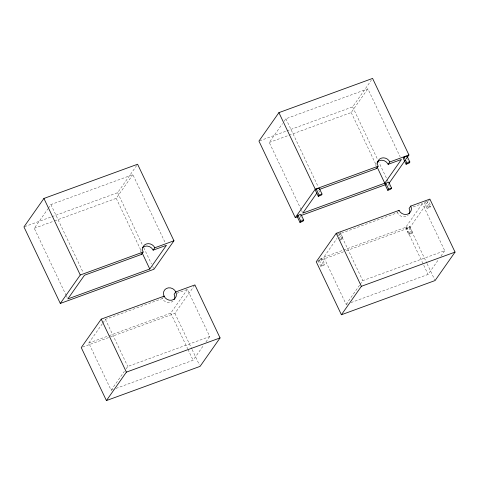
<?xml version="1.0" encoding="UTF-8"?>
<svg xmlns="http://www.w3.org/2000/svg" width="479" height="479" viewBox="0 0 479 479"><rect width="100%" height="100%" fill="white"/><g stroke="black" fill="none" stroke-linecap="round" stroke-linejoin="round"><path stroke-width="0.36" stroke-dasharray="2.4 1.8" d="M66.222 295.579L34.266 228.285L47.918 208.832M48.343 208.227L50.906 204.581L132.869 174.643L165.147 242.613M51.912 216.694L117.624 192.69L136.743 165.453M54.582 220.867L116.229 198.348L132.869 174.643M113.242 389.415L111.14 390.181L88.771 343.072L102.422 323.624M102.853 323.014L105.41 319.367L162.405 298.555A6.7 6.041 35.1 0 0 173.009 301.105M301.207 209.754L269.252 142.461L282.478 123.618M284.185 121.187L285.891 118.756L367.86 88.819L400.133 156.789M162.405 298.555L163.129 297.519M111.14 390.181L124.366 371.339M126.073 368.908L127.779 366.477L209.748 336.539L187.379 289.43L176.907 293.256M109.086 335.653L170.74 313.14L187.379 289.43M82.651 347.071L174.931 313.368L194.899 284.921M286.903 130.869L352.616 106.871L371.309 80.238M269.252 142.461L351.221 112.523L367.86 88.819M116.044 388.391L193.109 360.244L203.773 345.048M205.904 342.012L209.748 336.539M321.05 259.564L321.882 258.379L324.678 264.264L323.846 265.45L320.918 266.522L318.122 260.63L321.05 259.564L323.846 265.45M347.532 303.848L346.131 304.357L323.762 257.253L336.988 238.41M338.695 235.979L340.401 233.542L397.39 212.73A6.7 6.041 35.1 0 0 408.419 214.843M320.918 266.522L321.75 265.336L324.678 264.264M339.809 240.23L342.15 239.374L342.982 238.189L340.186 232.303M405.958 159.208L406.809 157.998M397.39 212.73L397.911 211.987M346.131 304.357L359.783 284.909M360.208 284.298L362.771 280.652L444.734 250.715L422.364 203.611L412.593 207.179M323.762 257.253L405.725 227.315L422.364 203.611M405.941 228.561L406.773 227.375L409.701 226.304L412.497 232.195L411.665 233.375L408.737 234.447L405.941 228.561L408.868 227.489L409.701 226.304M346.299 250.78L409.916 227.549L429.885 199.102M408.737 234.447L409.569 233.261L412.497 232.195M427.04 208.371L429.968 207.299L427.172 201.414L424.244 202.479L427.04 208.371L427.873 207.185L430.801 206.114L428.004 200.228M429.968 207.299L430.801 206.114M351.035 302.566L428.094 274.419L438.764 259.229M440.896 256.187L444.734 250.715M24.651 226.651L51.211 216.945M259.636 140.826L286.202 131.126M34.266 228.285L53.882 221.118M338.18 233.914L339.354 233.489L342.15 239.374M340.054 239.261L342.982 238.189M88.771 343.072L108.386 335.911M321.882 258.379L318.954 259.45L321.75 265.336M317.637 261.247L343.503 251.804M406.222 157.286L408.395 161.86M425.077 201.294L427.873 207.185M352.616 106.871L377.805 159.914M378.123 160.585L386.733 178.715M387.05 179.391L388.008 181.403M409.916 227.549L426.801 263.103M427.118 263.773L434.764 279.874M388.224 184.014L389.78 187.283M408.868 227.489L411.665 233.375M406.773 227.375L409.569 233.261M351.221 112.523L376.464 165.686M405.725 227.315L428.094 274.419M285.891 118.756L318.17 186.726M340.401 233.542L362.771 280.652M318.709 190.013L320.265 193.282M337.258 233.369L339.743 238.608M301.531 210.431L302.488 212.448M300.094 215.436L302.267 220.011M117.624 192.69L142.497 245.068M143.772 247.751L151.424 263.869M152.699 266.558L153.657 268.569M174.931 313.368L191.81 348.922M192.127 349.598L199.456 365.022M116.229 198.348L141.473 251.511M170.74 313.14L187.672 348.808M187.996 349.478L193.109 360.244M50.906 204.581L83.178 272.545M105.41 319.367L127.779 366.477M66.539 296.25L67.18 297.597M140.832 252.104A6.7 6.041 35.1 0 1 141.185 249.637M375.805 165.656A6.7 6.041 35.1 0 1 376.745 162.704"/><path stroke-width="0.72" d="M43.918 198.456L23.95 226.902L60.3 303.452L153.975 269.24L173.943 240.793L137.593 164.243L43.918 198.456L80.268 275.006L60.3 303.452M142.55 247.595A6.7 6.041 35.1 0 1 153.154 250.146L166.423 245.302L149.783 269.006L67.814 298.944L84.46 275.239L141.449 254.427L143.113 252.056A6.7 6.041 35.1 0 1 146.173 244.027A6.7 6.041 35.1 0 1 154.819 247.775L173.943 240.793M163.65 296.776L164.063 296.184L101.219 319.134L81.25 347.58L106.416 400.576L200.09 366.363L220.059 337.917L194.899 284.921L175.775 291.909L174.111 294.28A6.7 6.041 35.1 0 1 174.117 299.638M153.154 250.146L154.819 247.775M407.234 157.393L408.934 154.968L372.584 78.424L278.91 112.637L258.941 141.083L295.286 217.628L297.387 216.861M106.416 400.576L126.384 372.129L220.059 337.917M295.286 217.628L315.254 189.181L378.099 166.231A6.7 6.041 35.1 0 1 381.158 158.202A6.7 6.041 35.1 0 1 389.81 161.956L408.934 154.968M297.998 215.316L297.166 216.502L299.962 222.394L302.89 221.322L303.722 220.136L300.926 214.251L297.998 215.316L300.794 221.208L299.962 222.394M316.302 189.241L315.469 190.426L318.266 196.312L321.193 195.246L322.026 194.061L319.23 188.169L316.302 189.241L319.098 195.127L318.266 196.312M316.888 193.061L302.806 213.119L384.775 183.188L401.414 159.477L388.146 164.327A6.7 6.041 35.1 0 0 377.117 162.213M319.445 189.415L376.434 168.602L378.099 166.231M410.766 206.084A6.7 6.041 35.1 0 1 407.707 214.113A6.7 6.041 35.1 0 1 399.055 210.359L336.21 233.315L316.242 261.762L341.407 314.757L435.082 280.544L455.05 252.098L429.885 199.102L410.766 206.084L409.102 208.455A6.7 6.041 35.1 0 1 409.108 213.814M388.146 164.327L389.81 161.956M385.823 183.241L384.99 184.427L387.786 190.319L390.714 189.247L391.547 188.061L388.75 182.176L385.823 183.241L388.619 189.133L387.786 190.319M404.126 157.166L403.294 158.351L406.09 164.243L409.018 163.171L409.85 161.986L407.054 156.1L404.126 157.166L406.922 163.058L406.09 164.243M388.966 183.415L405.108 160.417M398.642 210.952L399.055 210.359M341.407 314.757L361.376 286.31L455.05 252.098M80.268 275.006L143.113 252.056M319.098 195.127L322.026 194.061M406.922 163.058L409.85 161.986M300.878 215.586L385.469 184.696M300.794 221.208L303.722 220.136M388.619 189.133L391.547 188.061M377.105 167.033L384.775 183.188M278.91 112.637L315.254 189.181M336.21 233.315L361.376 286.31M142.113 252.858L149.783 269.006M101.219 319.134L126.384 372.129M141.449 254.427A6.7 6.041 35.1 0 1 141.221 253.888M376.434 168.602A6.7 6.041 35.1 0 1 376.207 168.063M164.004 296.04A6.7 6.041 35.1 0 0 175.182 298.189A6.7 6.041 35.1 0 0 170.578 287.903A6.7 6.041 35.1 0 0 164.004 296.04"/></g></svg>
